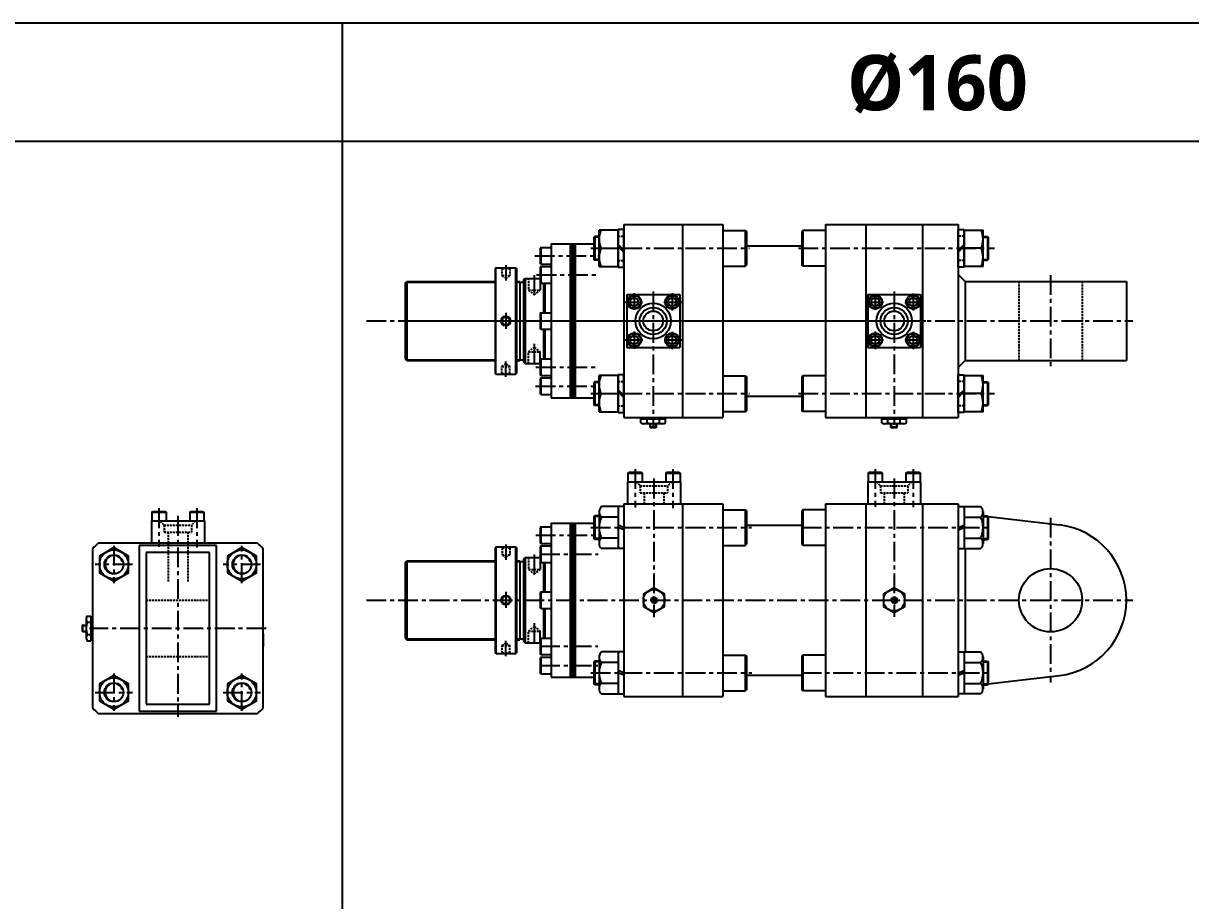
# Model space of a CAD drawing. Extents: x -819 to 10005, y 0 to 4179.
# Drawn here: x 1113 to 2590, y 1111 to 2222 of the extents above; entities that cross this region are included whole.
import ezdxf

# ---------------------------------------------------------------- set-up
doc = ezdxf.new("R2010")
doc.units = 0
doc.header["$LTSCALE"] = 10
doc.header["$MEASUREMENT"] = 0
doc.linetypes.add('CENTERX2', pattern=[4, 2.5, -0.5, 0.5, -0.5])
doc.linetypes.add('HIDDEN', pattern=[0.375, 0.25, -0.125])
doc.layers.get('0').update_dxf_attribs({"linetype": 'CONTINUOUS'})
doc.layers.get('DEFPOINTS').update_dxf_attribs({"linetype": 'CONTINUOUS'})
for name, color, linetype in [('BOM-UDEF', 3, 'CONTINUOUS'), ('CEN', 1, 'CENTERX2'), ('HL', 2, 'HIDDEN'), ('ML', 7, 'CONTINUOUS')]:
    doc.layers.add(name, color=color, linetype=linetype)
doc.styles.add('문자', font='romans.shx')

msp = doc.modelspace()

# ---------------------------------------------------------------- linework, layer by layer
for p, q in [((10004.7, 2221.7), (0, 2221.7)), ((1516.6, 0), (1516.6, 2221.7)), ((10004.7, 2072.2), (0, 2072.2)), ((1841.4, 1913.8), (1841.4, 1959.8)), ((1865.4, 1959.8), (1841.4, 1959.8)), ((1865.4, 1960.7), (1865.4, 1912.8)), ((1872.9, 1960.7), (1865.4, 1960.7)), ((1865.4, 1913.8), (1865.4, 1959.8)), ((1872.9, 1912.8), (1872.9, 1960.7)), ((1872.9, 1912.8), (1872.9, 1960.7)), ((2295.9, 1912.8), (2295.9, 1960.7)), ((2295.9, 1912.8), (2295.9, 1960.7)), ((2295.9, 1960.7), (2303.4, 1960.7)), ((2303.4, 1960.7), (2303.4, 1912.8)), ((2303.4, 1913.8), (2303.4, 1959.8)), ((2303.4, 1959.8), (2327.4, 1959.8)), ((2327.4, 1913.8), (2327.4, 1959.8)), ((1843.4, 1936.8), (1865.4, 1936.8)), ((1865.4, 1941.8), (1872.9, 1934.3)), ((1865.4, 1939.3), (1872.9, 1931.8)), ((2303.4, 1941.8), (2295.9, 1934.3)), ((2303.4, 1939.3), (2295.9, 1931.8)), ((2325.3, 1936.8), (2303.4, 1936.8)), ((1841.4, 1913.8), (1865.4, 1913.8)), ((1865.4, 1912.8), (1872.9, 1912.8)), ((2303.4, 1912.8), (2295.9, 1912.8)), ((2327.4, 1913.8), (2303.4, 1913.8)), ((2304.9, 1894.8), (2295.9, 1903.8)), ((2304.9, 1794.8), (2295.9, 1785.8)), ((1841.4, 1729.8), (1841.4, 1775.8)), ((1865.4, 1775.8), (1841.4, 1775.8)), ((1865.4, 1776.7), (1865.4, 1728.8)), ((1872.9, 1776.7), (1865.4, 1776.7)), ((1865.4, 1729.8), (1865.4, 1775.8)), ((1872.9, 1728.8), (1872.9, 1776.7)), ((1872.9, 1728.8), (1872.9, 1776.7)), ((2295.9, 1728.8), (2295.9, 1776.7)), ((2295.9, 1728.8), (2295.9, 1776.7)), ((2295.9, 1776.7), (2303.4, 1776.7)), ((2303.4, 1776.7), (2303.4, 1728.8)), ((2303.4, 1729.8), (2303.4, 1775.8)), ((2303.4, 1775.8), (2327.4, 1775.8)), ((2327.4, 1729.8), (2327.4, 1775.8)), ((1843.4, 1752.8), (1865.4, 1752.8)), ((1865.4, 1757.8), (1872.9, 1750.3)), ((1865.4, 1755.3), (1872.9, 1747.8)), ((2303.4, 1757.8), (2295.9, 1750.3)), ((2303.4, 1755.3), (2295.9, 1747.8)), ((2325.3, 1752.8), (2303.4, 1752.8)), ((1841.4, 1729.8), (1865.4, 1729.8)), ((2327.4, 1729.8), (2303.4, 1729.8)), ((1865.4, 1728.8), (1872.9, 1728.8)), ((2303.4, 1728.8), (2295.9, 1728.8)), ((2333.9, 1597.2), (2424.1, 1586.5)), ((2333.9, 1385.2), (2424.1, 1395.9))]:
    msp.add_line(p, q)
at = {"color": 7, "linetype": 'Continuous'}
for p, q in [((1894.3, 1715.7), (1894.3, 1720.8)), ((1894.3, 1720.8), (1900.6, 1720.8)), ((1895.3, 1720.8), (1895.3, 1722.8)), ((1895.3, 1722.8), (1924.5, 1722.8)), ((1897.5, 1714.8), (1922.3, 1714.8)), ((1900.6, 1720.8), (1925.5, 1720.8)), ((1902.1, 1715.7), (1902.1, 1720.8)), ((1905.9, 1715), (1905.9, 1715)), ((1905.9, 1710.3), (1905.9, 1714.8)), ((1913.9, 1710.3), (1913.9, 1714.8)), ((1917.7, 1715.7), (1917.7, 1720.8)), ((1924.5, 1720.8), (1924.5, 1722.8)), ((1925.5, 1715.7), (1925.5, 1720.8)), ((2199.3, 1715.7), (2199.3, 1720.8)), ((2199.3, 1720.8), (2205.6, 1720.8)), ((2200.3, 1720.8), (2200.3, 1722.8)), ((2200.3, 1722.8), (2229.5, 1722.8)), ((2202.5, 1714.8), (2227.3, 1714.8)), ((2205.6, 1720.8), (2230.5, 1720.8)), ((2207.1, 1715.7), (2207.1, 1720.8)), ((2210.9, 1715), (2210.9, 1715)), ((2210.9, 1710.3), (2210.9, 1714.8)), ((2218.9, 1710.3), (2218.9, 1714.8)), ((2222.7, 1715.7), (2222.7, 1720.8)), ((2229.5, 1720.8), (2229.5, 1722.8)), ((2230.5, 1715.7), (2230.5, 1720.8)), ((1905.9, 1710.3), (1906.4, 1709.8)), ((1913.9, 1710.3), (1905.9, 1710.3)), ((1906.4, 1709.8), (1913.4, 1709.8)), ((1913.9, 1710.3), (1913.4, 1709.8)), ((2210.9, 1710.3), (2211.4, 1709.8)), ((2218.9, 1710.3), (2210.9, 1710.3)), ((2211.4, 1709.8), (2218.4, 1709.8)), ((2218.9, 1710.3), (2218.4, 1709.8)), ((1192.2, 1468), (1192.2, 1443.2)), ((1193.1, 1471.2), (1198.2, 1471.2)), ((1193.1, 1463.4), (1198.2, 1463.4)), ((1198.2, 1471.2), (1198.2, 1464.9)), ((1198.2, 1470.2), (1200.2, 1470.2)), ((1198.2, 1464.9), (1198.2, 1440)), ((1200.2, 1470.2), (1200.2, 1441)), ((1187.7, 1459.6), (1187.2, 1459.1)), ((1187.2, 1459.1), (1187.2, 1452.1)), ((1187.7, 1451.6), (1187.2, 1452.1)), ((1187.7, 1459.6), (1192.2, 1459.6)), ((1187.7, 1451.6), (1187.7, 1459.6)), ((1187.7, 1451.6), (1192.2, 1451.6)), ((1192.4, 1459.6), (1192.4, 1459.6)), ((1193.1, 1447.8), (1198.2, 1447.8)), ((1193.1, 1440), (1198.2, 1440)), ((1198.2, 1441), (1200.2, 1441))]:
    msp.add_line(p, q, dxfattribs=at)
for points in [[(1897.4, 1483.4), (1910.9, 1475.6), (1924.4, 1483.4), (1924.4, 1499), (1910.9, 1506.8), (1897.4, 1499)], [(1909.4, 1493.7), (1908, 1491.2), (1909.4, 1488.7), (1912.3, 1488.7), (1913.8, 1491.2), (1912.3, 1493.7)], [(2201.4, 1483.4), (2214.9, 1475.6), (2228.4, 1483.4), (2228.4, 1499), (2214.9, 1506.8), (2201.4, 1499)], [(2213.4, 1493.7), (2212, 1491.2), (2213.4, 1488.7), (2216.3, 1488.7), (2217.8, 1491.2), (2216.3, 1493.7)]]:
    msp.add_lwpolyline(points, close=True, dxfattribs=at)
msp.add_circle((2412.9, 1491.2), 40)
for centre, radius in [((1910.9, 1491.2), 13.5), ((1910.9, 1491.2), 3.5), ((2214.9, 1491.2), 13.5), ((2214.9, 1491.2), 3.5)]:
    msp.add_circle(centre, radius, dxfattribs=at)
for centre, radius, start, end in [((1874.6, 1948.3), 33.2, 159.7297, 200.2703), ((2294.2, 1948.3), 33.2, 339.7297, 20.2703), ((1874.6, 1925.3), 33.2, 159.7297, 200.2703), ((2294.2, 1925.3), 33.2, 339.7297, 20.2703), ((1874.6, 1764.3), 33.2, 159.7297, 200.2703), ((2294.2, 1764.3), 33.2, 339.7297, 20.2703), ((1874.6, 1741.3), 33.2, 159.7297, 200.2703), ((2294.2, 1741.3), 33.2, 339.7297, 20.2703), ((2412.9, 1491.2), 96, 276.7373, 83.2627)]:
    msp.add_arc(centre, radius, start, end)
for centre, radius, start, end in [((1897.5, 1720.4), 5.62, 235.6158, 270), ((1898.2, 1723), 8.22, 241.7006, 298.2994), ((1909.9, 1746.1), 31.3, 255.6172, 270.0141), ((1909.9, 1746.1), 31.3, 269.9859, 284.3828), ((1921.6, 1723), 8.22, 241.7006, 298.2994), ((2202.5, 1720.4), 5.62, 235.6158, 270), ((2203.2, 1723), 8.22, 241.7006, 298.2994), ((2214.9, 1746.1), 31.3, 255.6172, 270.0141), ((2214.9, 1746.1), 31.3, 269.9859, 284.3828), ((2226.6, 1723), 8.22, 241.7006, 298.2994), ((1197.8, 1468), 5.62, 145.6158, 180), ((1200.4, 1467.3), 8.22, 151.7006, 208.2994), ((1223.5, 1455.6), 31.3, 165.6172, 180.0141), ((1223.5, 1455.6), 31.3, 179.9859, 194.3828), ((1200.4, 1443.9), 8.22, 151.7006, 208.2994)]:
    msp.add_arc(centre, radius, start, end, dxfattribs=at)
at = {"layer": 'BOM-UDEF', "color": 0}
for p, q in [((1357.2, 1560.6), (1259.2, 1560.6)), ((1259.2, 1560.6), (1259.2, 1350.6)), ((1268.2, 1551.6), (1268.2, 1359.6)), ((1348.2, 1551.6), (1268.2, 1551.6)), ((1348.2, 1359.6), (1348.2, 1551.6)), ((1357.2, 1350.6), (1357.2, 1560.6)), ((1268.2, 1359.6), (1348.2, 1359.6)), ((1259.2, 1350.6), (1357.2, 1350.6))]:
    msp.add_line(p, q, dxfattribs=at)
at = {"layer": 'CEN'}
for p, q in [((1830.9, 1936.8), (2031.9, 1936.8)), ((2093.9, 1936.8), (2341.9, 1936.8)), ((1760, 1927.3), (1840.1, 1927.3)), ((1723.3, 1915.5), (1723.3, 1895.9)), ((1759.4, 1902.8), (1759.4, 1875.1)), ((1762.3, 1903.1), (1840.1, 1903.1)), ((2412.9, 1902.8), (2412.9, 1786.8)), ((1885.9, 1880), (1885.9, 1858.8)), ((1909.9, 1882.3), (1909.9, 1710.2)), ((1933.9, 1880), (1933.9, 1858)), ((2190.9, 1879.2), (2190.9, 1858.8)), ((2214.9, 1882.3), (2214.9, 1713.2)), ((2238.9, 1879.5), (2238.9, 1858)), ((1874.2, 1868.8), (1896.4, 1868.8)), ((1923.3, 1868.8), (1945.6, 1868.7)), ((2180.5, 1868.8), (2201.4, 1868.8)), ((2228.3, 1868.8), (2249.7, 1868.8)), ((1723.3, 1855.3), (1723.3, 1835)), ((1546.9, 1844.8), (2516.9, 1844.8)), ((1591.9, 1844.8), (2254.9, 1844.8)), ((1703.6, 1844.8), (1741.9, 1844.8)), ((1703.6, 1844.8), (1741.9, 1844.8)), ((1873.9, 1820.8), (1896.6, 1820.8)), ((1885.9, 1831.3), (1885.9, 1809.4)), ((1923.9, 1820.8), (1945.9, 1820.8)), ((1933.9, 1830.9), (1933.9, 1809.3)), ((2179.3, 1820.8), (2201.6, 1820.8)), ((2190.9, 1831.3), (2190.9, 1809)), ((2228.9, 1820.8), (2250.2, 1820.8)), ((2238.9, 1830.9), (2238.9, 1809)), ((1759.4, 1815.7), (1759.4, 1786.8)), ((1723.3, 1774), (1723.3, 1793.6)), ((1761.5, 1786.4), (1839.8, 1786.4)), ((1761, 1762.3), (1839.8, 1762.3)), ((1830.9, 1752.8), (2031.9, 1752.8)), ((2093.9, 1752.8), (2341.9, 1752.8)), ((1886.9, 1657.2), (1886.9, 1608.6)), ((1934.9, 1657.2), (1934.9, 1607.6)), ((2190.9, 1657.2), (2190.9, 1609.3)), ((2238.9, 1657.2), (2238.9, 1609)), ((1910.9, 1645.2), (1910.9, 1469.9)), ((2214.9, 1645.2), (2214.9, 1470)), ((1284.2, 1607.6), (1284.2, 1559)), ((1308.2, 1597.9), (1308.2, 1343.7)), ((1332.2, 1607.6), (1332.2, 1558)), ((1830.9, 1583.2), (2034.3, 1583.2)), ((2097.9, 1583.2), (2337.9, 1583.2)), ((2412.9, 1595.5), (2412.9, 1386.9)), ((1761.2, 1573.7), (1840.1, 1573.7)), ((1227.2, 1560.3), (1227.2, 1513)), ((1389.2, 1513), (1389.2, 1560.3)), ((1723.5, 1561.9), (1723.5, 1542.4)), ((1759.4, 1549.2), (1759.4, 1521.6)), ((1766.9, 1549.5), (1840.1, 1549.5)), ((1250.8, 1536.6), (1203.5, 1536.6)), ((1412.8, 1536.6), (1365.5, 1536.6)), ((1723.5, 1501.7), (1723.5, 1481.4)), ((1546.9, 1491.2), (2516.9, 1491.2)), ((1420.1, 1455.6), (1196.2, 1455.6)), ((1759.4, 1462.2), (1759.4, 1433.2)), ((1723.5, 1420.5), (1723.5, 1440)), ((1766.9, 1432.9), (1839.8, 1432.9)), ((1766.9, 1408.7), (1839.8, 1408.7)), ((1227.2, 1398.3), (1227.2, 1351)), ((1389.2, 1351), (1389.2, 1398.3)), ((1830.9, 1399.2), (2034.7, 1399.2)), ((2097.9, 1399.2), (2337.9, 1399.2)), ((1203.5, 1374.6), (1250.8, 1374.6)), ((1365.5, 1374.6), (1412.8, 1374.6))]:
    msp.add_line(p, q, dxfattribs=at)
at = {"layer": 'DEFPOINTS', "color": 0, "linetype": 'ByBlock'}
for p in [(1747.9, 1545.2), (1747.9, 1437.2)]:
    msp.add_point(p, dxfattribs=at)
at = {"layer": 'HL'}
for p, q in [((1865.4, 1952), (1872.9, 1952)), ((2303.4, 1952), (2295.9, 1952)), ((1865.4, 1921.5), (1872.9, 1921.5)), ((2303.4, 1921.5), (2295.9, 1921.5)), ((1865.4, 1768), (1872.9, 1768)), ((2303.4, 1768), (2295.9, 1768)), ((1865.4, 1737.5), (1872.9, 1737.5)), ((2303.4, 1737.5), (2295.9, 1737.5))]:
    msp.add_line(p, q, dxfattribs=at)
at = {"layer": 'ML'}
for p, q in [((1872.9, 1966.8), (1872.9, 1722.8)), ((1872.9, 1966.8), (1997.9, 1966.8)), ((1946.9, 1966.8), (1946.9, 1722.8)), ((1997.9, 1966.8), (1997.9, 1722.8)), ((2127.9, 1966.8), (2295.9, 1966.8)), ((2127.9, 1966.8), (2127.9, 1722.8)), ((2178.9, 1966.8), (2178.9, 1722.8)), ((2250.9, 1966.8), (2250.9, 1722.8)), ((2295.9, 1966.8), (2295.9, 1722.8)), ((1835.9, 1951.8), (1834.9, 1950.8)), ((1834.9, 1950.8), (1834.9, 1922.8)), ((1835.9, 1951.8), (1835.9, 1921.8)), ((1841.4, 1951.8), (1835.9, 1951.8)), ((1997.9, 1959.3), (2026.4, 1959.3)), ((2026.4, 1959.3), (2026.4, 1914.3)), ((2026.4, 1959.3), (2027.9, 1957.9)), ((2027.9, 1957.9), (2027.9, 1915.6)), ((2099.4, 1959.3), (2097.9, 1957.9)), ((2097.9, 1957.9), (2097.9, 1915.6)), ((2127.9, 1959.3), (2099.4, 1959.3)), ((2099.4, 1959.3), (2099.4, 1914.3)), ((2327.4, 1951.8), (2332.9, 1951.8)), ((2332.9, 1951.8), (2332.9, 1921.8)), ((2332.9, 1951.8), (2333.9, 1950.8)), ((2333.9, 1950.8), (2333.9, 1922.8)), ((1767.6, 1937.8), (1766.9, 1937.1)), ((1766.9, 1937.1), (1766.9, 1917.5)), ((1767.6, 1937.8), (1780.9, 1937.8)), ((1767.6, 1937.8), (1767.6, 1916.8)), ((1780.9, 1942.3), (1834.9, 1942.3)), ((1780.9, 1942.3), (1780.9, 1747.3)), ((1780.9, 1942.3), (1780.9, 1747.3)), ((1804.9, 1942.3), (1804.9, 1747.3)), ((1806.9, 1942.3), (1806.9, 1747.3)), ((1808.9, 1942.3), (1808.9, 1747.3)), ((1810.9, 1942.3), (1810.9, 1747.3)), ((2027.9, 1939.8), (2097.9, 1939.8)), ((1835.9, 1921.8), (1834.9, 1922.8)), ((1841.4, 1921.8), (1835.9, 1921.8)), ((2327.4, 1921.8), (2332.9, 1921.8)), ((2332.9, 1921.8), (2333.9, 1922.8)), ((1710.8, 1912.3), (1709.8, 1911.3)), ((1709.8, 1911.3), (1709.8, 1778.3)), ((1710.8, 1777.3), (1710.8, 1912.3)), ((1710.8, 1912.3), (1735.8, 1912.3)), ((1735.8, 1777.3), (1735.8, 1912.3)), ((1735.8, 1912.3), (1736.8, 1911.3)), ((1736.8, 1911.3), (1736.8, 1778.3)), ((1767.6, 1916.8), (1766.9, 1917.5)), ((1767.6, 1913.6), (1766.9, 1912.9)), ((1766.9, 1912.9), (1766.9, 1893.3)), ((1767.6, 1916.8), (1780.9, 1916.8)), ((1767.6, 1913.6), (1780.9, 1913.6)), ((1767.6, 1913.6), (1767.6, 1892.6)), ((1997.9, 1914.3), (2026.4, 1914.3)), ((2026.4, 1914.3), (2027.9, 1915.6)), ((2099.4, 1914.3), (2097.9, 1915.6)), ((2127.9, 1914.3), (2099.4, 1914.3)), ((1595.9, 1892.8), (1597.9, 1894.8)), ((1595.9, 1892.8), (1597.9, 1894.8)), ((1595.9, 1892.8), (1595.9, 1796.8)), ((1596.9, 1893.8), (1709.8, 1893.8)), ((1597.9, 1894.8), (1597.9, 1794.8)), ((1736.8, 1893.8), (1745.9, 1893.8)), ((1740.9, 1894.8), (1740.9, 1794.8)), ((1745.9, 1896.8), (1747.9, 1898.8)), ((1745.9, 1896.8), (1745.9, 1792.8)), ((1747.9, 1898.8), (1747.9, 1790.8)), ((1747.9, 1898.8), (1766.9, 1898.8)), ((1766.9, 1898.8), (1766.9, 1883.8)), ((1766.9, 1898.8), (1766.9, 1883.8)), ((1767.6, 1892.6), (1766.9, 1893.3)), ((1767.6, 1892.6), (1780.9, 1892.6)), ((1770.9, 1892.6), (1770.9, 1855.3)), ((1770.9, 1892.6), (1770.9, 1855.3)), ((1770.9, 1892.6), (1770.9, 1855.3)), ((1770.9, 1892.6), (1770.9, 1855.3)), ((1772.9, 1892.6), (1772.9, 1855.3)), ((1772.9, 1892.6), (1772.9, 1855.3)), ((2304.9, 1894.8), (2508.9, 1894.8)), ((2304.9, 1894.8), (2304.9, 1794.8)), ((2508.9, 1894.8), (2508.9, 1794.8)), ((1876.4, 1878.3), (1876.4, 1811.3)), ((1876.4, 1878.3), (1943.4, 1878.3)), ((1943.4, 1878.3), (1943.4, 1811.3)), ((2181.4, 1878.3), (2248.4, 1878.3)), ((2181.4, 1878.3), (2181.4, 1811.3)), ((2248.4, 1878.3), (2248.4, 1811.3)), ((1767.6, 1855.3), (1766.9, 1854.6)), ((1766.9, 1854.6), (1766.9, 1835)), ((1767.6, 1855.3), (1780.9, 1855.3)), ((1767.6, 1855.3), (1767.6, 1834.3)), ((1767.6, 1834.3), (1766.9, 1835)), ((1767.6, 1834.3), (1780.9, 1834.3)), ((1770.9, 1834.3), (1770.9, 1796.9)), ((1770.9, 1834.3), (1770.9, 1796.9)), ((1770.9, 1834.3), (1770.9, 1796.9)), ((1770.9, 1834.3), (1770.9, 1796.9)), ((1772.9, 1834.3), (1772.9, 1796.9)), ((1772.9, 1834.3), (1772.9, 1796.9)), ((1766.9, 1790.8), (1766.9, 1805.8)), ((1766.9, 1790.8), (1766.9, 1805.8)), ((1876.4, 1811.3), (1943.4, 1811.3)), ((2181.4, 1811.3), (2248.4, 1811.3)), ((1595.9, 1796.8), (1597.9, 1794.8)), ((1596.9, 1795.8), (1709.8, 1795.8)), ((1736.8, 1795.8), (1745.9, 1795.8)), ((1745.9, 1792.8), (1747.9, 1790.8)), ((1747.9, 1790.8), (1766.9, 1790.8)), ((1767.6, 1796.9), (1766.9, 1796.2)), ((1766.9, 1796.2), (1766.9, 1776.6)), ((1767.6, 1796.9), (1780.9, 1796.9)), ((1767.6, 1796.9), (1767.6, 1775.9)), ((2304.9, 1794.8), (2508.9, 1794.8)), ((1710.8, 1777.3), (1709.8, 1778.3)), ((1710.8, 1777.3), (1735.8, 1777.3)), ((1735.8, 1777.3), (1736.8, 1778.3)), ((1767.6, 1775.9), (1766.9, 1776.6)), ((1767.6, 1775.9), (1780.9, 1775.9)), ((1997.9, 1775.3), (2026.4, 1775.3)), ((2026.4, 1775.3), (2026.4, 1730.3)), ((2026.4, 1775.3), (2027.9, 1774.3)), ((2027.9, 1774.3), (2027.9, 1731.2)), ((2099.4, 1775.3), (2097.9, 1774.3)), ((2097.9, 1774.3), (2097.9, 1731.2)), ((2127.9, 1775.3), (2099.4, 1775.3)), ((2099.4, 1775.3), (2099.4, 1730.3)), ((1767.6, 1772.8), (1766.9, 1772.1)), ((1766.9, 1772.1), (1766.9, 1752.5)), ((1767.6, 1772.8), (1780.9, 1772.8)), ((1767.6, 1772.8), (1767.6, 1751.8)), ((1835.9, 1767.8), (1834.9, 1766.8)), ((1834.9, 1766.8), (1834.9, 1738.8)), ((1835.9, 1767.8), (1835.9, 1737.8)), ((1841.4, 1767.8), (1835.9, 1767.8)), ((2327.4, 1767.8), (2332.9, 1767.8)), ((2332.9, 1767.8), (2332.9, 1737.8)), ((2332.9, 1767.8), (2333.9, 1766.8)), ((2333.9, 1766.8), (2333.9, 1738.8)), ((1767.6, 1751.8), (1766.9, 1752.5)), ((1767.6, 1751.8), (1780.9, 1751.8)), ((1780.9, 1747.3), (1834.9, 1747.3)), ((2027.9, 1749.8), (2097.9, 1749.8)), ((1835.9, 1737.8), (1834.9, 1738.8)), ((1841.4, 1737.8), (1835.9, 1737.8)), ((1997.9, 1730.3), (2026.4, 1730.3)), ((2026.4, 1730.3), (2027.9, 1731.2)), ((2099.4, 1730.3), (2097.9, 1731.2)), ((2127.9, 1730.3), (2099.4, 1730.3)), ((2327.4, 1737.8), (2332.9, 1737.8)), ((2332.9, 1737.8), (2333.9, 1738.8)), ((1872.9, 1722.8), (1997.9, 1722.8)), ((2127.9, 1722.8), (2295.9, 1722.8)), ((1877.4, 1641.2), (1944.4, 1641.2)), ((1877.4, 1641.2), (1877.4, 1613.2)), ((1877.9, 1652.2), (1878.9, 1653.2)), ((1877.9, 1652.2), (1877.9, 1641.2)), ((1877.9, 1652.2), (1895.9, 1652.2)), ((1878.9, 1653.2), (1894.9, 1653.2)), ((1894.9, 1653.2), (1895.9, 1652.2)), ((1895.9, 1652.2), (1895.9, 1641.2)), ((1925.9, 1652.2), (1926.9, 1653.2)), ((1925.9, 1652.2), (1925.9, 1641.2)), ((1925.9, 1652.2), (1943.9, 1652.2)), ((1926.9, 1653.2), (1942.9, 1653.2)), ((1942.9, 1653.2), (1943.9, 1652.2)), ((1943.9, 1652.2), (1943.9, 1641.2)), ((1944.4, 1641.2), (1944.4, 1613.2)), ((2181.4, 1641.2), (2248.4, 1641.2)), ((2181.4, 1641.2), (2181.4, 1613.2)), ((2181.9, 1652.2), (2182.9, 1653.2)), ((2181.9, 1652.2), (2199.9, 1652.2)), ((2181.9, 1652.2), (2181.9, 1641.2)), ((2182.9, 1653.2), (2198.9, 1653.2)), ((2198.9, 1653.2), (2199.9, 1652.2)), ((2199.9, 1652.2), (2199.9, 1641.2)), ((2229.9, 1652.2), (2230.9, 1653.2)), ((2229.9, 1652.2), (2247.9, 1652.2)), ((2229.9, 1652.2), (2229.9, 1641.2)), ((2230.9, 1653.2), (2246.9, 1653.2)), ((2246.9, 1653.2), (2247.9, 1652.2)), ((2247.9, 1652.2), (2247.9, 1641.2)), ((2248.4, 1641.2), (2248.4, 1613.2)), ((1872.9, 1613.2), (1997.9, 1613.2)), ((1872.9, 1613.2), (1872.9, 1369.2)), ((1946.9, 1613.2), (1946.9, 1369.2)), ((1997.9, 1613.2), (1997.9, 1369.2)), ((2127.9, 1613.2), (2127.9, 1369.2)), ((2127.9, 1613.2), (2295.9, 1613.2)), ((2178.9, 1613.2), (2178.9, 1369.2)), ((2250.9, 1613.2), (2250.9, 1369.2)), ((2295.9, 1613.2), (2295.9, 1369.2)), ((1275.2, 1602.6), (1276.2, 1603.6)), ((1275.2, 1602.6), (1293.2, 1602.6)), ((1275.2, 1602.6), (1275.2, 1591.6)), ((1276.2, 1603.6), (1292.2, 1603.6)), ((1292.2, 1603.6), (1293.2, 1602.6)), ((1293.2, 1602.6), (1293.2, 1591.6)), ((1323.2, 1602.6), (1324.2, 1603.6)), ((1323.2, 1602.6), (1341.2, 1602.6)), ((1323.2, 1602.6), (1323.2, 1591.6)), ((1324.2, 1603.6), (1340.2, 1603.6)), ((1340.2, 1603.6), (1341.2, 1602.6)), ((1341.2, 1602.6), (1341.2, 1591.6)), ((1835.9, 1598.2), (1834.9, 1597.2)), ((1834.9, 1597.2), (1834.9, 1569.2)), ((1835.9, 1598.2), (1835.9, 1568.2)), ((1841.4, 1598.2), (1835.9, 1598.2)), ((1841.4, 1603.6), (1841.4, 1596.5)), ((1841.4, 1596.5), (1841.4, 1583.2)), ((1872.9, 1609.7), (1844.4, 1609.7)), ((1865.4, 1596.5), (1844.4, 1596.5)), ((1865.4, 1609.7), (1865.4, 1556.7)), ((1997.9, 1605.7), (2026.4, 1605.7)), ((2026.4, 1605.7), (2026.4, 1560.7)), ((2026.4, 1605.7), (2027.9, 1604.3)), ((2027.9, 1604.3), (2027.9, 1562.1)), ((2099.4, 1605.7), (2097.9, 1604.3)), ((2097.9, 1604.3), (2097.9, 1562.1)), ((2099.4, 1605.7), (2099.4, 1560.7)), ((2127.9, 1605.7), (2099.4, 1605.7)), ((2295.9, 1609.7), (2324.4, 1609.7)), ((2303.4, 1609.7), (2303.4, 1556.7)), ((2303.4, 1596.5), (2324.4, 1596.5)), ((2327.4, 1603.6), (2327.4, 1596.5)), ((2327.4, 1598.2), (2332.9, 1598.2)), ((2327.4, 1596.5), (2327.4, 1583.2)), ((2332.9, 1598.2), (2332.9, 1568.2)), ((2332.9, 1598.2), (2333.9, 1597.2)), ((2333.9, 1597.2), (2333.9, 1569.2)), ((1274.7, 1591.6), (1341.7, 1591.6)), ((1274.7, 1591.6), (1274.7, 1563.6)), ((1341.7, 1591.6), (1341.7, 1563.6)), ((1767.6, 1584.2), (1766.9, 1583.5)), ((1766.9, 1583.5), (1766.9, 1563.9)), ((1767.6, 1584.2), (1780.9, 1584.2)), ((1767.6, 1584.2), (1767.6, 1563.2)), ((1780.9, 1588.7), (1780.9, 1393.7)), ((1780.9, 1588.7), (1834.9, 1588.7)), ((1804.9, 1588.7), (1804.9, 1393.7)), ((1806.9, 1588.7), (1806.9, 1393.7)), ((1808.9, 1588.7), (1808.9, 1393.7)), ((1810.9, 1588.7), (1810.9, 1393.7)), ((1841.4, 1583.2), (1841.4, 1563.2)), ((2027.9, 1586.2), (2097.9, 1586.2)), ((2327.4, 1583.2), (2327.4, 1563.2)), ((1835.9, 1568.2), (1834.9, 1569.2)), ((1841.4, 1568.2), (1835.9, 1568.2)), ((1865.4, 1569.9), (1844.4, 1569.9)), ((2303.4, 1569.9), (2324.4, 1569.9)), ((2327.4, 1568.2), (2332.9, 1568.2)), ((2332.9, 1568.2), (2333.9, 1569.2)), ((1200.2, 1556.4), (1200.2, 1354.8)), ((1409, 1563.6), (1207.4, 1563.6)), ((1416.2, 1354.8), (1416.2, 1556.4)), ((1711, 1558.7), (1710, 1557.7)), ((1710, 1557.7), (1710, 1424.7)), ((1711, 1423.7), (1711, 1558.7)), ((1711, 1558.7), (1736, 1558.7)), ((1736, 1423.7), (1736, 1558.7)), ((1736, 1558.7), (1737, 1557.7)), ((1737, 1557.7), (1737, 1424.7)), ((1767.6, 1563.2), (1766.9, 1563.9)), ((1767.6, 1560), (1766.9, 1559.3)), ((1766.9, 1559.3), (1766.9, 1539.7)), ((1767.6, 1563.2), (1780.9, 1563.2)), ((1767.6, 1560), (1780.9, 1560)), ((1767.6, 1560), (1767.6, 1539)), ((1872.9, 1556.7), (1844.4, 1556.7)), ((1997.9, 1560.7), (2026.4, 1560.7)), ((2026.4, 1560.7), (2027.9, 1562.1)), ((2099.4, 1560.7), (2097.9, 1562.1)), ((2127.9, 1560.7), (2099.4, 1560.7)), ((2295.9, 1556.7), (2324.4, 1556.7)), ((2304.9, 1556.7), (2304.9, 1425.7)), ((1595.9, 1539.2), (1597.9, 1541.2)), ((1595.9, 1539.2), (1597.9, 1541.2)), ((1595.9, 1539.2), (1595.9, 1443.2)), ((1596.9, 1540.2), (1710, 1540.2)), ((1597.9, 1541.2), (1597.9, 1441.2)), ((1737, 1540.2), (1745.9, 1540.2)), ((1740.9, 1541.2), (1740.9, 1441.2)), ((1745.9, 1543.2), (1747.9, 1545.2)), ((1745.9, 1543.2), (1745.9, 1439.2)), ((1747.9, 1545.2), (1766.9, 1545.2)), ((1747.9, 1545.2), (1747.9, 1437.2)), ((1766.9, 1545.2), (1766.9, 1530.2)), ((1767.6, 1539), (1766.9, 1539.7)), ((1767.6, 1539), (1780.9, 1539)), ((1770.9, 1539), (1770.9, 1501.7)), ((1770.9, 1539), (1770.9, 1501.7)), ((1772.9, 1539), (1772.9, 1501.7)), ((1767.6, 1501.7), (1766.9, 1501)), ((1766.9, 1501), (1766.9, 1481.4)), ((1767.6, 1501.7), (1780.9, 1501.7)), ((1767.6, 1501.7), (1767.6, 1480.7)), ((1767.6, 1480.7), (1766.9, 1481.4)), ((1767.6, 1480.7), (1780.9, 1480.7)), ((1770.9, 1480.7), (1770.9, 1443.4)), ((1770.9, 1480.7), (1770.9, 1443.4)), ((1772.9, 1480.7), (1772.9, 1443.4)), ((1416.2, 1448.6), (1416.2, 1432.6)), ((1766.9, 1437.2), (1766.9, 1452.2)), ((1595.9, 1443.2), (1597.9, 1441.2)), ((1596.9, 1442.2), (1710, 1442.2)), ((1737, 1442.2), (1745.9, 1442.2)), ((1745.9, 1439.2), (1747.9, 1437.2)), ((1747.9, 1437.2), (1766.9, 1437.2)), ((1767.6, 1443.4), (1766.9, 1442.7)), ((1766.9, 1442.7), (1766.9, 1423.1)), ((1767.6, 1443.4), (1780.9, 1443.4)), ((1767.6, 1443.4), (1767.6, 1422.4)), ((1711, 1423.7), (1710, 1424.7)), ((1711, 1423.7), (1736, 1423.7)), ((1736, 1423.7), (1737, 1424.7)), ((1767.6, 1422.4), (1766.9, 1423.1)), ((1767.6, 1419.2), (1766.9, 1418.5)), ((1767.6, 1422.4), (1780.9, 1422.4)), ((1767.6, 1419.2), (1780.9, 1419.2)), ((1767.6, 1419.2), (1767.6, 1398.2)), ((1841.4, 1419.6), (1841.4, 1412.5)), ((1872.9, 1425.7), (1844.4, 1425.7)), ((1865.4, 1425.7), (1865.4, 1372.7)), ((1997.9, 1421.7), (2026.4, 1421.7)), ((2026.4, 1421.7), (2026.4, 1376.7)), ((2026.4, 1421.7), (2027.9, 1420.7)), ((2027.9, 1420.7), (2027.9, 1377.7)), ((2099.4, 1421.7), (2097.9, 1420.7)), ((2097.9, 1420.7), (2097.9, 1377.7)), ((2099.4, 1421.7), (2099.4, 1376.7)), ((2127.9, 1421.7), (2099.4, 1421.7)), ((2295.9, 1425.7), (2324.4, 1425.7)), ((2303.4, 1425.7), (2303.4, 1372.7)), ((2327.4, 1419.6), (2327.4, 1412.5)), ((1766.9, 1418.5), (1766.9, 1398.9)), ((1835.9, 1414.2), (1834.9, 1413.2)), ((1834.9, 1413.2), (1834.9, 1385.2)), ((1835.9, 1414.2), (1835.9, 1384.2)), ((1841.4, 1414.2), (1835.9, 1414.2)), ((1841.4, 1412.5), (1841.4, 1399.2)), ((1865.4, 1412.5), (1844.4, 1412.5)), ((2303.4, 1412.5), (2324.4, 1412.5)), ((2327.4, 1414.2), (2332.9, 1414.2)), ((2327.4, 1412.5), (2327.4, 1399.2)), ((2332.9, 1414.2), (2332.9, 1384.2)), ((2332.9, 1414.2), (2333.9, 1413.2)), ((2333.9, 1413.2), (2333.9, 1385.2)), ((1767.6, 1398.2), (1766.9, 1398.9)), ((1767.6, 1398.2), (1780.9, 1398.2)), ((1780.9, 1393.7), (1834.9, 1393.7)), ((1841.4, 1399.2), (1841.4, 1379.2)), ((2027.9, 1396.2), (2097.9, 1396.2)), ((2327.4, 1399.2), (2327.4, 1379.2)), ((1835.9, 1384.2), (1834.9, 1385.2)), ((1841.4, 1384.2), (1835.9, 1384.2)), ((1865.4, 1385.9), (1844.4, 1385.9)), ((1997.9, 1376.7), (2026.4, 1376.7)), ((2026.4, 1376.7), (2027.9, 1377.7)), ((2099.4, 1376.7), (2097.9, 1377.7)), ((2127.9, 1376.7), (2099.4, 1376.7)), ((2303.4, 1385.9), (2324.4, 1385.9)), ((2327.4, 1384.2), (2332.9, 1384.2)), ((2332.9, 1384.2), (2333.9, 1385.2)), ((1844.4, 1372.7), (1872.9, 1372.7)), ((1872.9, 1369.2), (1997.9, 1369.2)), ((2127.9, 1369.2), (2295.9, 1369.2)), ((2324.4, 1372.7), (2295.9, 1372.7)), ((1207.4, 1347.6), (1409, 1347.6))]:
    msp.add_line(p, q, dxfattribs=at)
at = {"layer": 'ML', "color": 2}
for p, q in [((1841.4, 1950.8), (1834.9, 1950.8)), ((2327.4, 1950.8), (2333.9, 1950.8)), ((1841.4, 1922.8), (1834.9, 1922.8)), ((2327.4, 1922.8), (2333.9, 1922.8)), ((1597.9, 1894.8), (1709.8, 1894.8)), ((1736.8, 1894.8), (1740.9, 1894.8)), ((1597.9, 1794.8), (1709.8, 1794.8)), ((1736.8, 1794.8), (1740.9, 1794.8)), ((1841.4, 1766.8), (1834.9, 1766.8)), ((2327.4, 1766.8), (2333.9, 1766.8)), ((1841.4, 1738.8), (1834.9, 1738.8)), ((2327.4, 1738.8), (2333.9, 1738.8)), ((1906.4, 1715), (1906.4, 1715)), ((1906.4, 1709.8), (1906.4, 1714.8)), ((1913.4, 1709.8), (1913.4, 1714.8)), ((2211.4, 1715), (2211.4, 1715)), ((2211.4, 1709.8), (2211.4, 1714.8)), ((2218.4, 1709.8), (2218.4, 1714.8)), ((1841.4, 1597.2), (1834.9, 1597.2)), ((2327.4, 1597.2), (2333.9, 1597.2)), ((1872.9, 1583.2), (1865.4, 1586.4)), ((1872.9, 1580.2), (1865.4, 1583.4)), ((2295.9, 1583.2), (2303.4, 1586.4)), ((2295.9, 1580.2), (2303.4, 1583.4)), ((1841.4, 1569.2), (1834.9, 1569.2)), ((2327.4, 1569.2), (2333.9, 1569.2)), ((1597.9, 1541.2), (1710, 1541.2)), ((1737, 1541.2), (1740.9, 1541.2)), ((1187.2, 1459.1), (1192.2, 1459.1)), ((1187.2, 1452.1), (1192.2, 1452.1)), ((1192.4, 1459.1), (1192.4, 1459.1)), ((1597.9, 1441.2), (1710, 1441.2)), ((1737, 1441.2), (1740.9, 1441.2)), ((1841.4, 1413.2), (1834.9, 1413.2)), ((2327.4, 1413.2), (2333.9, 1413.2)), ((1872.9, 1399.2), (1865.4, 1402.4)), ((1872.9, 1396.2), (1865.4, 1399.4)), ((2295.9, 1399.2), (2303.4, 1402.4)), ((2295.9, 1396.2), (2303.4, 1399.4)), ((1841.4, 1385.2), (1834.9, 1385.2)), ((2327.4, 1385.2), (2333.9, 1385.2))]:
    msp.add_line(p, q, dxfattribs=at)
at = {"layer": 'ML', "color": 2, "linetype": 'HIDDEN'}
for p, q in [((1718.3, 1911.3), (1717.3, 1912.3)), ((1718.3, 1911.3), (1728.3, 1911.3)), ((1718.3, 1911.3), (1718.3, 1902.3)), ((1728.3, 1911.3), (1729.3, 1912.3)), ((1728.3, 1911.3), (1728.3, 1902.3)), ((1718.3, 1902.3), (1723.3, 1899.1)), ((1718.3, 1902.3), (1728.3, 1902.3)), ((1723.3, 1899.1), (1728.3, 1902.3)), ((1751.9, 1898.8), (1751.9, 1883.8)), ((2372.9, 1894.8), (2372.9, 1794.8)), ((2452.9, 1894.8), (2452.9, 1794.8)), ((1751.9, 1883.8), (1766.9, 1883.8)), ((1751.9, 1883.8), (1759.4, 1877.9)), ((1759.4, 1877.9), (1766.9, 1883.8)), ((1751.9, 1805.8), (1759.4, 1811.6)), ((1751.9, 1790.8), (1751.9, 1805.8)), ((1751.9, 1805.8), (1766.9, 1805.8)), ((1759.4, 1811.6), (1766.9, 1805.8)), ((1718.3, 1787.3), (1723.3, 1790.4)), ((1723.3, 1790.4), (1728.3, 1787.3)), ((1718.3, 1778.3), (1717.3, 1777.3)), ((1718.3, 1778.3), (1718.3, 1787.3)), ((1718.3, 1787.3), (1728.3, 1787.3)), ((1718.3, 1778.3), (1728.3, 1778.3)), ((1728.3, 1778.3), (1728.3, 1787.3)), ((1728.3, 1778.3), (1729.3, 1777.3)), ((1888.4, 1641.2), (1893.6, 1635.9)), ((1933.4, 1641.2), (1928.1, 1635.9)), ((2192.4, 1641.2), (2197.6, 1635.9)), ((2237.4, 1641.2), (2232.1, 1635.9)), ((1893.6, 1635.9), (1893.6, 1627.2)), ((1893.6, 1635.9), (1928.1, 1635.9)), ((1893.6, 1627.2), (1928.1, 1627.2)), ((1898.4, 1627.2), (1898.4, 1613.2)), ((1923.4, 1627.2), (1923.4, 1613.2)), ((1928.1, 1635.9), (1928.1, 1627.2)), ((2197.6, 1635.9), (2232.1, 1635.9)), ((2197.6, 1635.9), (2197.6, 1627.2)), ((2197.6, 1627.2), (2232.1, 1627.2)), ((2202.4, 1627.2), (2202.4, 1613.2)), ((2227.4, 1627.2), (2227.4, 1613.2)), ((2232.1, 1635.9), (2232.1, 1627.2)), ((1285.7, 1591.6), (1290.9, 1586.4)), ((1290.9, 1586.4), (1325.4, 1586.4)), ((1290.9, 1586.4), (1290.9, 1577.6)), ((1330.7, 1591.6), (1325.4, 1586.4)), ((1325.4, 1586.4), (1325.4, 1577.6)), ((1290.9, 1577.6), (1325.4, 1577.6)), ((1295.7, 1577.6), (1295.7, 1514.5)), ((1320.7, 1577.6), (1320.7, 1514.5)), ((1718.5, 1557.7), (1717.5, 1558.7)), ((1718.5, 1557.7), (1728.5, 1557.7)), ((1718.5, 1557.7), (1718.5, 1548.7)), ((1728.5, 1557.7), (1729.5, 1558.7)), ((1728.5, 1557.7), (1728.5, 1548.7)), ((1718.5, 1548.7), (1728.5, 1548.7)), ((1718.5, 1548.7), (1723.5, 1545.5)), ((1723.5, 1545.5), (1728.5, 1548.7)), ((1751.9, 1545.2), (1751.9, 1530.2)), ((1751.9, 1530.2), (1766.9, 1530.2)), ((1751.9, 1530.2), (1759.4, 1524.4)), ((1759.4, 1524.4), (1766.9, 1530.2)), ((1268.2, 1491.1), (1348.2, 1491.1)), ((1751.9, 1452.2), (1759.4, 1458)), ((1751.9, 1452.2), (1766.9, 1452.2)), ((1751.9, 1437.2), (1751.9, 1452.2)), ((1759.4, 1458), (1766.9, 1452.2)), ((1718.5, 1433.7), (1723.5, 1436.9)), ((1718.5, 1433.7), (1728.5, 1433.7)), ((1718.5, 1424.7), (1718.5, 1433.7)), ((1723.5, 1436.9), (1728.5, 1433.7)), ((1728.5, 1424.7), (1728.5, 1433.7)), ((1268.2, 1420.1), (1348.2, 1420.1)), ((1718.5, 1424.7), (1717.5, 1423.7)), ((1718.5, 1424.7), (1728.5, 1424.7)), ((1728.5, 1424.7), (1729.5, 1423.7))]:
    msp.add_line(p, q, dxfattribs=at)
at = {"layer": 'ML'}
for points in [[(1890.9, 1871.6), (1885.9, 1874.5), (1880.9, 1871.6), (1880.9, 1865.9), (1885.9, 1863), (1890.9, 1865.9)], [(1938.9, 1871.6), (1933.9, 1874.5), (1928.9, 1871.6), (1928.9, 1865.9), (1933.9, 1863), (1938.9, 1865.9)], [(2195.9, 1871.6), (2190.9, 1874.5), (2185.9, 1871.6), (2185.9, 1865.9), (2190.9, 1863), (2195.9, 1865.9)], [(2243.9, 1871.6), (2238.9, 1874.5), (2233.9, 1871.6), (2233.9, 1865.9), (2238.9, 1863), (2243.9, 1865.9)], [(1890.9, 1823.6), (1885.9, 1826.5), (1880.9, 1823.6), (1880.9, 1817.9), (1885.9, 1815), (1890.9, 1817.9)], [(1938.9, 1823.6), (1933.9, 1826.5), (1928.9, 1823.6), (1928.9, 1817.9), (1933.9, 1815), (1938.9, 1817.9)], [(2195.9, 1823.6), (2190.9, 1826.5), (2185.9, 1823.6), (2185.9, 1817.9), (2190.9, 1815), (2195.9, 1817.9)], [(2243.9, 1823.6), (2238.9, 1826.5), (2233.9, 1823.6), (2233.9, 1817.9), (2238.9, 1815), (2243.9, 1817.9)], [(1227.2, 1557.8), (1208.8, 1547.2), (1208.8, 1526), (1227.2, 1515.4), (1245.5, 1526), (1245.5, 1547.2)], [(1389.2, 1557.8), (1370.8, 1547.2), (1370.8, 1526), (1389.2, 1515.4), (1407.5, 1526), (1407.5, 1547.2)], [(1227.2, 1395.8), (1208.8, 1385.2), (1208.8, 1364), (1227.2, 1353.4), (1245.5, 1364), (1245.5, 1385.2)], [(1389.2, 1395.8), (1370.8, 1385.2), (1370.8, 1364), (1389.2, 1353.4), (1407.5, 1364), (1407.5, 1385.2)]]:
    msp.add_lwpolyline(points, close=True, dxfattribs=at)
for centre, radius in [((1885.9, 1868.8), 9), ((1885.9, 1868.8), 8), ((1933.9, 1868.8), 9), ((1933.9, 1868.8), 8), ((2190.9, 1868.8), 9), ((2190.9, 1868.8), 8), ((2238.9, 1868.8), 9), ((2238.9, 1868.8), 8), ((1909.9, 1844.8), 22.5), ((1909.9, 1844.8), 17.2), ((2214.9, 1844.8), 22.5), ((2214.9, 1844.8), 17.2), ((1723.3, 1844.8), 6), ((1723.3, 1844.8), 5), ((1723.3, 1844.8), 5), ((1909.9, 1844.8), 12.5), ((2214.9, 1844.8), 12.5), ((1885.9, 1820.8), 9), ((1885.9, 1820.8), 8), ((1933.9, 1820.8), 9), ((1933.9, 1820.8), 8), ((2190.9, 1820.8), 9), ((2190.9, 1820.8), 8), ((2238.9, 1820.8), 9), ((2238.9, 1820.8), 8), ((1227.2, 1536.6), 18.4), ((1389.2, 1536.6), 18.4), ((1227.2, 1536.6), 12), ((1389.2, 1536.6), 12), ((1723.5, 1491.2), 6), ((1723.5, 1491.2), 5), ((1723.5, 1491.2), 5), ((1227.2, 1374.6), 18.4), ((1389.2, 1374.6), 18.4), ((1227.2, 1374.6), 12), ((1389.2, 1374.6), 12)]:
    msp.add_circle(centre, radius, dxfattribs=at)
for centre, radius, start, end in [((1850.1, 1603.1), 8.76, 130.9935, 229.0065), ((1872.3, 1583.2), 30.9, 154.5407, 205.4593), ((2318.6, 1603.1), 8.76, 310.9935, 49.0065), ((2296.5, 1583.2), 30.9, 334.5407, 25.4593), ((1850.1, 1563.3), 8.78, 131.1622, 228.8378), ((2318.6, 1563.3), 8.78, 311.1622, 48.8378), ((1308.2, 1455.6), 147.7, 133.0265, 136.9735), ((1308.2, 1455.6), 147.7, 43.0265, 46.9735), ((1850.1, 1419.1), 8.76, 130.9935, 229.0065), ((2318.6, 1419.1), 8.76, 310.9935, 49.0065), ((1872.3, 1399.2), 30.9, 154.5407, 205.4593), ((2296.5, 1399.2), 30.9, 334.5407, 25.4593), ((1850.1, 1379.3), 8.78, 131.1622, 228.8378), ((2318.6, 1379.3), 8.78, 311.1622, 48.8378), ((1308.2, 1455.6), 147.7, 223.0265, 226.9735), ((1308.2, 1455.6), 147.7, 313.0265, 316.9735)]:
    msp.add_arc(centre, radius, start, end, dxfattribs=at)
at = {"layer": 'ML', "color": 2}
for centre, radius, start, end in [((1227.2, 1536.6), 11.2, 18.4373, 284.4685), ((1389.2, 1536.6), 11.2, 18.4373, 284.4685), ((1910.9, 1491.2), 4, 270, 180), ((2214.9, 1491.2), 4, 270, 180), ((1227.2, 1374.6), 11.2, 18.4373, 284.4685), ((1389.2, 1374.6), 11.2, 18.4373, 284.4685)]:
    msp.add_arc(centre, radius, start, end, dxfattribs=at)

# ---------------------------------------------------------------- texts
at = {"insert": (2155.2, 2181.5), "char_height": 70, "attachment_point": 1, "style": '문자'}
msp.add_mtext_dynamic_manual_height_columns('{\\fMalgun Gothic|b1|i0|c129|p50;%%C160}', width=124.533, gutter_width=16, heights=[-75.6], dxfattribs=at)

doc.saveas('drawing.dxf')
